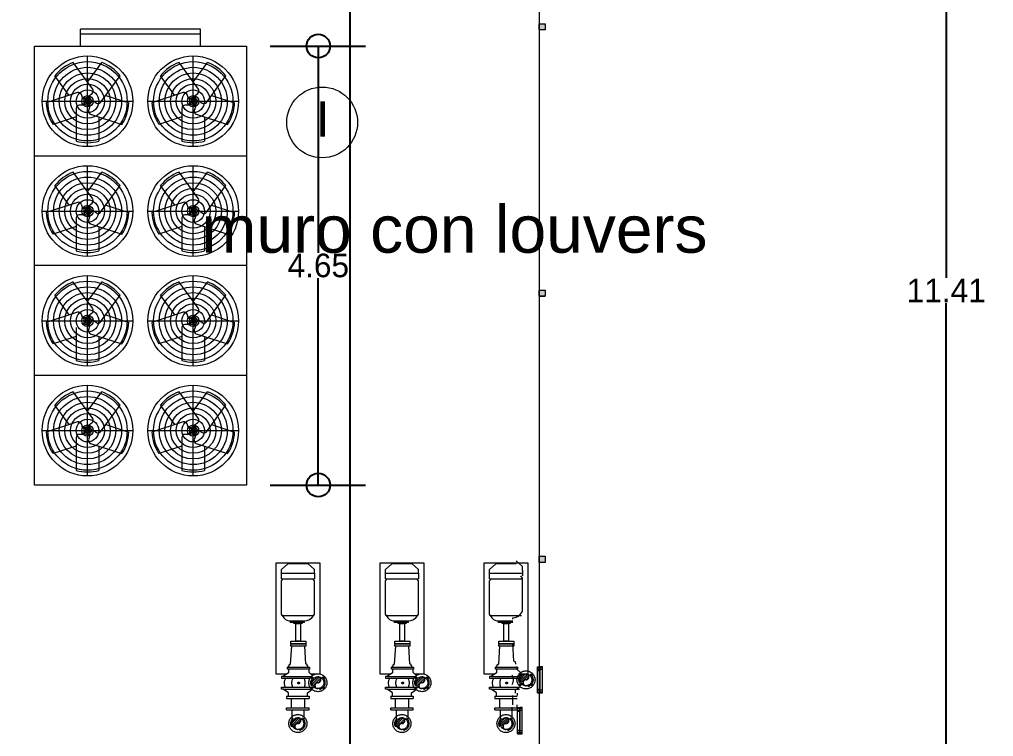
# Model space of a CAD drawing. Header units: millimetres. Extents: x 744843 to 745492, y 2520966 to 2521458.
# Drawn here: x 745469.05 to 745479.36, y 2521082.14 to 2521089.73 of the extents above; entities that cross this region are included whole.
import ezdxf
from ezdxf.enums import TextEntityAlignment as Align

# ---------------------------------------------------------------- set-up
doc = ezdxf.new("R2010")
doc.units = ezdxf.units.MM
doc.header["$PDMODE"] = 35
doc.header["$PDSIZE"] = 1
doc.linetypes.add('HIDDEN', pattern=[9.525, 6.35, -3.175])
for name, color, linetype, lineweight in [('A-Columnas_Secun', 74, 'Continuous', 20), ('A_Muebles', 8, 'Continuous', 20), ('A_Muros_Bajos', 31, 'Continuous', 20), ('A_Textos', 4, 'Continuous', 20)]:
    doc.layers.add(name, color=color, linetype=linetype, lineweight=lineweight)
for name, color, linetype in [('A_Cotas_Paños', 8, 'Continuous'), ('A_Ejes', 8, 'Continuous'), ('cotas auxiliares', 7, 'Continuous')]:
    doc.layers.add(name, color=color, linetype=linetype)
doc.styles.add('Arial', font='arial.ttf', dxfattribs={"height": 1})
doc.dimstyles.new('EJES', dxfattribs={"dimtxt": 0.25, "dimasz": 0.25, "dimexe": 0.5, "dimexo": 0.25, "dimgap": 0.01, "dimtad": 0, "dimtih": 1, "dimtoh": 1, "dimzin": 4, "dimdsep": 46, "dimtxsty": 'Standard', "dimblk": 'ORIGIN', "dimcen": 0.09, "dimclrd": 8, "dimclre": 8, "dimclrt": 4, "dimadec": 1, "dimazin": 0, "dimtfac": 1, "dimtofl": 0, "dimtmove": 2, "dimatfit": 3, "dimfxl": 0.15, "dimtolj": 1, "dimtzin": 0, "dimlwd": -1, "dimlwe": -1, "dimarcsym": 0})

# ---------------------------------------------------------------- blocks, each defined once
blk = doc.blocks.new('boya-eje-2')
at = {"layer": 'A_Textos', "color": 5}
blk.add_circle((0, -2), 2, dxfattribs=at)
at = {"layer": 'A_Textos', "ltscale": 0.1, "style": 'Arial'}
blk.add_attdef('A', text='', height=2, dxfattribs=at).set_placement((0.036, -1.804), align=Align.MIDDLE_CENTER)
blk = doc.blocks.new('_Origin')
at = {"color": 0, "linetype": 'ByBlock', "lineweight": -2}
blk.add_line((0, 0), (-1, 0), dxfattribs=at)
blk.add_circle((0, 0), 0.5, dxfattribs=at)
blk = doc.blocks.new('*D165')
at = {"layer": 'A_Cotas_Paños', "color": 8, "transparency": 16777216}
for p, q in [((745471.701, 2521089.445), (745472.712, 2521089.445)), ((745472.212, 2521089.195), (745472.212, 2521087.256)), ((745472.212, 2521085.047), (745472.212, 2521086.986)), ((745471.701, 2521084.797), (745472.712, 2521084.797))]:
    blk.add_line(p, q, dxfattribs=at)
at = {"layer": 'Defpoints', "color": 0, "transparency": 16777216}
for p in [(745471.451, 2521089.445, 0), (745472.212, 2521089.445), (745471.451, 2521084.797, 0)]:
    blk.add_point(p, dxfattribs=at)
at = {"layer": 'A_Cotas_Paños', "color": 8, "transparency": 16777216, "xscale": 0.25, "yscale": 0.25, "zscale": 0.25}
for p, rotation in [((745472.212, 2521089.445), 90), ((745472.212, 2521084.797), 270)]:
    blk.add_blockref('_Origin', p, dxfattribs=dict(at, rotation=rotation))
at = {"layer": 'A_Cotas_Paños', "color": 4, "transparency": 16777216, "insert": (745472.212, 2521087.121), "char_height": 0.25, "attachment_point": 5}
blk.add_mtext('\\A1;4.65', dxfattribs=at)
blk = doc.blocks.new('*D307')
at = {"layer": 'cotas auxiliares', "color": 8, "transparency": 16777216}
for p, q in [((745474.989, 2521092.565), (745479.36, 2521092.565)), ((745478.86, 2521092.315), (745478.86, 2521086.993)), ((745478.86, 2521081.401), (745478.86, 2521086.723)), ((745474.989, 2521081.151), (745479.36, 2521081.151))]:
    blk.add_line(p, q, dxfattribs=at)
at = {"layer": 'Defpoints', "color": 0, "transparency": 16777216}
for p in [(745474.739, 2521092.565), (745474.739, 2521081.151), (745478.86, 2521081.151)]:
    blk.add_point(p, dxfattribs=at)
at = {"layer": 'cotas auxiliares', "color": 8, "transparency": 16777216, "xscale": 0.25, "yscale": 0.25, "zscale": 0.25}
for p, rotation in [((745478.86, 2521092.565), 90), ((745478.86, 2521081.151), 270)]:
    blk.add_blockref('_Origin', p, dxfattribs=dict(at, rotation=rotation))
at = {"layer": 'cotas auxiliares', "color": 4, "transparency": 16777216, "insert": (745478.86, 2521086.858), "char_height": 0.25, "attachment_point": 5}
blk.add_mtext('\\A1;11.41', dxfattribs=at)

msp = doc.modelspace()

# ---------------------------------------------------------------- hatches: boundary and pattern name
at = {"layer": 'A-Columnas_Secun'}
h = msp.add_hatch(color=256, dxfattribs=at)
h.paths.add_polyline_path([(745474.615, 2521089.68), (745474.552, 2521089.68), (745474.552, 2521089.616), (745474.615, 2521089.616)])
h.paths.add_polyline_path([(745474.615, 2521084.043), (745474.552, 2521084.043), (745474.552, 2521083.979), (745474.615, 2521083.979)])
h.paths.add_polyline_path([(745474.615, 2521086.798), (745474.552, 2521086.798), (745474.552, 2521086.861), (745474.615, 2521086.861)])
at = {"layer": 'A_Muebles', "linetype": 'HIDDEN'}
h = msp.add_hatch(dxfattribs=at)
h.set_pattern_fill('ANSI31', color=8, scale=0.005033, style=0)
h.set_pattern_definition([(45, (743123.229238, 2521738.897523), (-0.01129900934, 0.01129900934), [])])
h.paths.add_polyline_path([(745474.411, 2521082.735, 1), (745474.411, 2521082.798, 0.414214), (745474.348, 2521082.735, 0.414214), (745474.411, 2521082.673, -1)])
h = msp.add_hatch(dxfattribs=at)
h.set_pattern_fill('ANSI31', color=8, scale=0.005033, style=0)
h.set_pattern_definition([(45, (743121.026474, 2521738.866803), (-0.01129900934, 0.01129900934), [])])
h.paths.add_polyline_path([(745472.208, 2521082.705, 1), (745472.208, 2521082.767, 0.414214), (745472.145, 2521082.705, 0.414214), (745472.208, 2521082.642, -1)])
h = msp.add_hatch(dxfattribs=at)
h.set_pattern_fill('ANSI31', color=8, scale=0.005033, style=0)
h.set_pattern_definition([(45, (743122.127856, 2521738.866803), (-0.01129900934, 0.01129900934), [])])
h.paths.add_polyline_path([(745473.309, 2521082.705, 1), (745473.309, 2521082.767, 0.414214), (745473.247, 2521082.705, 0.414214), (745473.309, 2521082.642, -1)])
h = msp.add_hatch(dxfattribs=at)
h.set_pattern_fill('ANSI31', color=8, scale=0.005033, style=0)
h.set_pattern_definition([(45, (743120.814473, 2521738.434396), (-0.01129900934, 0.01129900934), [])])
h.paths.add_polyline_path([(745471.996, 2521082.272, 1), (745471.996, 2521082.335, 0.414214), (745471.933, 2521082.272, 0.414214), (745471.996, 2521082.21, -1)])
h = msp.add_hatch(dxfattribs=at)
h.set_pattern_fill('ANSI31', color=8, scale=0.005033, style=0)
h.set_pattern_definition([(45, (743121.915855, 2521738.434396), (-0.01129900934, 0.01129900934), [])])
h.paths.add_polyline_path([(745473.097, 2521082.272, 1), (745473.097, 2521082.335, 0.414214), (745473.035, 2521082.272, 0.414214), (745473.097, 2521082.21, -1)])
h = msp.add_hatch(dxfattribs=at)
h.set_pattern_fill('ANSI31', color=8, scale=0.005033, style=0)
h.set_pattern_definition([(45, (743123.017237, 2521738.434396), (-0.01129900934, 0.01129900934), [])])
h.paths.add_polyline_path([(745474.199, 2521082.272, 1), (745474.199, 2521082.335, 0.414214), (745474.136, 2521082.272, 0.414214), (745474.199, 2521082.21, -1)])

# ---------------------------------------------------------------- linework, layer by layer
at = {"layer": 'A-Columnas_Secun'}
msp.add_line((745474.552, 2521086.798, 0.927), (745474.615, 2521086.798, 0.927), dxfattribs=at)
at = {"layer": 'A-Columnas_Secun', "elevation": 0.927}
for points in [[(745474.615, 2521089.616), (745474.552, 2521089.616), (745474.552, 2521089.68), (745474.615, 2521089.68)], [(745474.615, 2521086.798), (745474.552, 2521086.798), (745474.552, 2521086.861), (745474.615, 2521086.861)], [(745474.615, 2521083.979), (745474.552, 2521083.979), (745474.552, 2521084.043), (745474.615, 2521084.043)]]:
    msp.add_lwpolyline(points, close=True, dxfattribs=at)
at = {"layer": 'A_Ejes'}
msp.add_line((745472.552, 2521057.851), (745472.539, 2521173.138), dxfattribs=at)
at = {"layer": 'A_Muebles', "color": 6}
for p, q in [((745470.965, 2521089.623, 0), (745469.695, 2521089.623, 0)), ((745469.695, 2521089.445, 0), (745469.695, 2521089.623, 0)), ((745470.965, 2521089.445, 0), (745470.965, 2521089.623, 0))]:
    msp.add_line(p, q, dxfattribs=at)
at = {"layer": 'A_Muebles', "color": 8}
for p, q in [((745470.965, 2521089.57, 0), (745469.695, 2521089.57, 0)), ((745469.209, 2521088.283, 0), (745471.451, 2521088.283, 0)), ((745471.451, 2521087.121, 0), (745469.209, 2521087.121, 0)), ((745471.451, 2521087.121, 0), (745469.209, 2521087.121, 0)), ((745469.825, 2521086.545, 0), (745469.864, 2521086.517, 0)), ((745471.451, 2521085.959, 0), (745469.209, 2521085.959, 0))]:
    msp.add_line(p, q, dxfattribs=at)
at = {"layer": 'A_Muebles', "color": 8, "lineweight": 0}
for p, q in [((745469.769, 2521088.38, 0), (745469.769, 2521089.34, 0)), ((745470.888, 2521088.38, 0), (745470.888, 2521089.34, 0)), ((745469.824, 2521088.989, 0), (745469.618, 2521089.271, 0)), ((745469.769, 2521089.064, 0), (745469.919, 2521089.271, 0)), ((745470.943, 2521088.989, 0), (745470.738, 2521089.271, 0)), ((745470.888, 2521089.064, 0), (745471.039, 2521089.271, 0)), ((745469.575, 2521088.923, 0), (745469.424, 2521089.13, 0)), ((745469.908, 2521088.848, 0), (745470.114, 2521089.13, 0)), ((745470.694, 2521088.923, 0), (745470.543, 2521089.13, 0)), ((745471.027, 2521088.848, 0), (745471.233, 2521089.13, 0)), ((745469.289, 2521088.86, 0), (745470.249, 2521088.86, 0)), ((745469.663, 2521088.952, 0), (745469.331, 2521088.844, 0)), ((745469.718, 2521088.886, 0), (745469.704, 2521088.931, 0)), ((745469.778, 2521088.905, 0), (745469.718, 2521088.886, 0)), ((745469.729, 2521088.883, 0), (745469.729, 2521088.82, 0)), ((745469.785, 2521088.883, 0), (745469.729, 2521088.883, 0)), ((745469.752, 2521088.883, 0), (745469.735, 2521088.829, 0)), ((745469.769, 2521088.832, 0), (745469.815, 2521088.865, 0)), ((745469.778, 2521088.916, 0), (745469.817, 2521088.944, 0)), ((745469.815, 2521088.865, 0), (745469.778, 2521088.916, 0)), ((745469.796, 2521088.851, 0), (745469.778, 2521088.905, 0)), ((745469.788, 2521088.818, 0), (745469.825, 2521088.869, 0)), ((745469.825, 2521088.869, 0), (745469.864, 2521088.841, 0)), ((745469.963, 2521088.923, 0), (745470.207, 2521088.844, 0)), ((745470.408, 2521088.86, 0), (745471.368, 2521088.86, 0)), ((745470.783, 2521088.952, 0), (745470.45, 2521088.844, 0)), ((745470.838, 2521088.886, 0), (745470.823, 2521088.931, 0)), ((745470.897, 2521088.905, 0), (745470.838, 2521088.886, 0)), ((745470.848, 2521088.883, 0), (745470.848, 2521088.82, 0)), ((745470.905, 2521088.883, 0), (745470.848, 2521088.883, 0)), ((745470.872, 2521088.883, 0), (745470.854, 2521088.829, 0)), ((745470.888, 2521088.832, 0), (745470.934, 2521088.865, 0)), ((745470.897, 2521088.916, 0), (745470.936, 2521088.944, 0)), ((745470.934, 2521088.865, 0), (745470.897, 2521088.916, 0)), ((745470.915, 2521088.851, 0), (745470.897, 2521088.905, 0)), ((745470.907, 2521088.818, 0), (745470.944, 2521088.869, 0)), ((745470.944, 2521088.869, 0), (745470.983, 2521088.841, 0)), ((745471.082, 2521088.923, 0), (745471.326, 2521088.844, 0)), ((745469.649, 2521088.788, 0), (745469.649, 2521088.439, 0)), ((745469.729, 2521088.82, 0), (745469.681, 2521088.82, 0)), ((745469.735, 2521088.829, 0), (745469.795, 2521088.81, 0)), ((745469.742, 2521088.851, 0), (745469.788, 2521088.818, 0)), ((745469.795, 2521088.81, 0), (745469.78, 2521088.764, 0)), ((745470.768, 2521088.788, 0), (745470.768, 2521088.439, 0)), ((745470.848, 2521088.82, 0), (745470.8, 2521088.82, 0)), ((745470.854, 2521088.829, 0), (745470.914, 2521088.81, 0)), ((745470.861, 2521088.851, 0), (745470.907, 2521088.818, 0)), ((745470.914, 2521088.81, 0), (745470.899, 2521088.764, 0)), ((745469.649, 2521088.695, 0), (745469.405, 2521088.616, 0)), ((745469.8, 2521088.724, 0), (745470.132, 2521088.616, 0)), ((745469.889, 2521088.695, 0), (745469.889, 2521088.439, 0)), ((745470.768, 2521088.695, 0), (745470.524, 2521088.616, 0)), ((745470.919, 2521088.724, 0), (745471.252, 2521088.616, 0)), ((745471.008, 2521088.695, 0), (745471.008, 2521088.439, 0)), ((745469.769, 2521087.218, 0), (745469.769, 2521088.178, 0)), ((745470.888, 2521087.218, 0), (745470.888, 2521088.178, 0)), ((745469.824, 2521087.827, 0), (745469.618, 2521088.109, 0)), ((745469.769, 2521087.902, 0), (745469.919, 2521088.109, 0)), ((745470.943, 2521087.827, 0), (745470.738, 2521088.109, 0)), ((745470.888, 2521087.902, 0), (745471.039, 2521088.109, 0)), ((745469.575, 2521087.761, 0), (745469.424, 2521087.968, 0)), ((745469.908, 2521087.686, 0), (745470.114, 2521087.968, 0)), ((745470.694, 2521087.761, 0), (745470.543, 2521087.968, 0)), ((745471.027, 2521087.686, 0), (745471.233, 2521087.968, 0)), ((745469.663, 2521087.79, 0), (745469.331, 2521087.682, 0)), ((745469.718, 2521087.724, 0), (745469.704, 2521087.769, 0)), ((745469.778, 2521087.743, 0), (745469.718, 2521087.724, 0)), ((745469.778, 2521087.754, 0), (745469.817, 2521087.782, 0)), ((745469.815, 2521087.703, 0), (745469.778, 2521087.754, 0)), ((745469.796, 2521087.689, 0), (745469.778, 2521087.743, 0)), ((745469.963, 2521087.761, 0), (745470.207, 2521087.682, 0)), ((745470.783, 2521087.79, 0), (745470.45, 2521087.682, 0)), ((745470.838, 2521087.724, 0), (745470.823, 2521087.769, 0)), ((745470.897, 2521087.743, 0), (745470.838, 2521087.724, 0)), ((745470.897, 2521087.754, 0), (745470.936, 2521087.782, 0)), ((745470.934, 2521087.703, 0), (745470.897, 2521087.754, 0)), ((745470.915, 2521087.689, 0), (745470.897, 2521087.743, 0)), ((745471.082, 2521087.761, 0), (745471.326, 2521087.682, 0)), ((745469.289, 2521087.698, 0), (745470.249, 2521087.698, 0)), ((745469.649, 2521087.626, 0), (745469.649, 2521087.277, 0)), ((745469.729, 2521087.658, 0), (745469.681, 2521087.658, 0)), ((745469.729, 2521087.721, 0), (745469.729, 2521087.658, 0)), ((745469.785, 2521087.721, 0), (745469.729, 2521087.721, 0)), ((745469.752, 2521087.721, 0), (745469.735, 2521087.667, 0)), ((745469.735, 2521087.667, 0), (745469.795, 2521087.648, 0)), ((745469.742, 2521087.689, 0), (745469.788, 2521087.656, 0)), ((745469.769, 2521087.67, 0), (745469.815, 2521087.703, 0)), ((745469.795, 2521087.648, 0), (745469.78, 2521087.602, 0)), ((745469.788, 2521087.656, 0), (745469.825, 2521087.707, 0)), ((745469.825, 2521087.707, 0), (745469.864, 2521087.679, 0)), ((745470.408, 2521087.698, 0), (745471.368, 2521087.698, 0)), ((745470.768, 2521087.626, 0), (745470.768, 2521087.277, 0)), ((745470.848, 2521087.658, 0), (745470.8, 2521087.658, 0)), ((745470.848, 2521087.721, 0), (745470.848, 2521087.658, 0)), ((745470.905, 2521087.721, 0), (745470.848, 2521087.721, 0)), ((745470.872, 2521087.721, 0), (745470.854, 2521087.667, 0)), ((745470.854, 2521087.667, 0), (745470.914, 2521087.648, 0)), ((745470.861, 2521087.689, 0), (745470.907, 2521087.656, 0)), ((745470.888, 2521087.67, 0), (745470.934, 2521087.703, 0)), ((745470.914, 2521087.648, 0), (745470.899, 2521087.602, 0)), ((745470.907, 2521087.656, 0), (745470.944, 2521087.707, 0)), ((745470.944, 2521087.707, 0), (745470.983, 2521087.679, 0)), ((745469.649, 2521087.533, 0), (745469.405, 2521087.454, 0)), ((745469.8, 2521087.562, 0), (745470.132, 2521087.454, 0)), ((745469.889, 2521087.533, 0), (745469.889, 2521087.277, 0)), ((745470.768, 2521087.533, 0), (745470.524, 2521087.454, 0)), ((745470.919, 2521087.562, 0), (745471.252, 2521087.454, 0)), ((745471.008, 2521087.533, 0), (745471.008, 2521087.277, 0)), ((745469.769, 2521086.056, 0), (745469.769, 2521087.016, 0)), ((745470.888, 2521086.056, 0), (745470.888, 2521087.016, 0)), ((745469.824, 2521086.665, 0), (745469.618, 2521086.947, 0)), ((745469.769, 2521086.74, 0), (745469.919, 2521086.947, 0)), ((745470.943, 2521086.665, 0), (745470.738, 2521086.947, 0)), ((745470.888, 2521086.74, 0), (745471.039, 2521086.947, 0)), ((745469.575, 2521086.599, 0), (745469.424, 2521086.806, 0)), ((745469.908, 2521086.524, 0), (745470.114, 2521086.806, 0)), ((745470.694, 2521086.599, 0), (745470.543, 2521086.806, 0)), ((745471.027, 2521086.524, 0), (745471.233, 2521086.806, 0)), ((745469.663, 2521086.628, 0), (745469.331, 2521086.52, 0)), ((745469.718, 2521086.562, 0), (745469.704, 2521086.607, 0)), ((745469.778, 2521086.592, 0), (745469.817, 2521086.62, 0)), ((745469.815, 2521086.541, 0), (745469.778, 2521086.592, 0)), ((745469.963, 2521086.599, 0), (745470.207, 2521086.52, 0)), ((745470.783, 2521086.628, 0), (745470.45, 2521086.52, 0)), ((745470.838, 2521086.562, 0), (745470.823, 2521086.607, 0)), ((745470.897, 2521086.592, 0), (745470.936, 2521086.62, 0)), ((745470.934, 2521086.541, 0), (745470.897, 2521086.592, 0)), ((745471.082, 2521086.599, 0), (745471.326, 2521086.52, 0)), ((745469.289, 2521086.536, 0), (745470.249, 2521086.536, 0)), ((745469.778, 2521086.581, 0), (745469.718, 2521086.562, 0)), ((745469.729, 2521086.559, 0), (745469.729, 2521086.496, 0)), ((745469.785, 2521086.559, 0), (745469.729, 2521086.559, 0)), ((745469.752, 2521086.559, 0), (745469.735, 2521086.505, 0)), ((745469.735, 2521086.505, 0), (745469.795, 2521086.486, 0)), ((745469.742, 2521086.527, 0), (745469.788, 2521086.494, 0)), ((745469.769, 2521086.508, 0), (745469.815, 2521086.541, 0)), ((745469.796, 2521086.527, 0), (745469.778, 2521086.581, 0)), ((745469.788, 2521086.494, 0), (745469.825, 2521086.545, 0)), ((745470.408, 2521086.536, 0), (745471.368, 2521086.536, 0)), ((745470.848, 2521086.496, 0), (745470.8, 2521086.496, 0)), ((745470.897, 2521086.581, 0), (745470.838, 2521086.562, 0)), ((745470.848, 2521086.559, 0), (745470.848, 2521086.496, 0)), ((745470.905, 2521086.559, 0), (745470.848, 2521086.559, 0)), ((745470.872, 2521086.559, 0), (745470.854, 2521086.505, 0)), ((745470.854, 2521086.505, 0), (745470.914, 2521086.486, 0)), ((745470.861, 2521086.527, 0), (745470.907, 2521086.494, 0)), ((745470.888, 2521086.508, 0), (745470.934, 2521086.541, 0)), ((745470.915, 2521086.527, 0), (745470.897, 2521086.581, 0)), ((745470.907, 2521086.494, 0), (745470.944, 2521086.545, 0)), ((745470.944, 2521086.545, 0), (745470.983, 2521086.517, 0)), ((745469.649, 2521086.464, 0), (745469.649, 2521086.115, 0)), ((745469.795, 2521086.486, 0), (745469.78, 2521086.44, 0)), ((745469.8, 2521086.4, 0), (745470.132, 2521086.292, 0)), ((745470.768, 2521086.464, 0), (745470.768, 2521086.115, 0)), ((745470.914, 2521086.486, 0), (745470.899, 2521086.44, 0)), ((745470.919, 2521086.4, 0), (745471.252, 2521086.292, 0)), ((745469.649, 2521086.371, 0), (745469.405, 2521086.292, 0)), ((745469.889, 2521086.371, 0), (745469.889, 2521086.115, 0)), ((745470.768, 2521086.371, 0), (745470.524, 2521086.292, 0)), ((745471.008, 2521086.371, 0), (745471.008, 2521086.115, 0)), ((745469.824, 2521085.503, 0), (745469.618, 2521085.785, 0)), ((745469.769, 2521084.894, 0), (745469.769, 2521085.854, 0)), ((745469.769, 2521085.578, 0), (745469.919, 2521085.785, 0)), ((745470.943, 2521085.503, 0), (745470.738, 2521085.785, 0)), ((745470.888, 2521084.894, 0), (745470.888, 2521085.854, 0)), ((745470.888, 2521085.578, 0), (745471.039, 2521085.785, 0)), ((745469.575, 2521085.437, 0), (745469.424, 2521085.644, 0)), ((745469.908, 2521085.362, 0), (745470.114, 2521085.644, 0)), ((745470.694, 2521085.437, 0), (745470.543, 2521085.644, 0)), ((745471.027, 2521085.362, 0), (745471.233, 2521085.644, 0)), ((745469.663, 2521085.466, 0), (745469.331, 2521085.358, 0)), ((745469.778, 2521085.43, 0), (745469.817, 2521085.458, 0)), ((745470.783, 2521085.466, 0), (745470.45, 2521085.358, 0)), ((745470.897, 2521085.43, 0), (745470.936, 2521085.458, 0)), ((745469.289, 2521085.374, 0), (745470.249, 2521085.374, 0)), ((745469.718, 2521085.4, 0), (745469.704, 2521085.445, 0)), ((745469.778, 2521085.419, 0), (745469.718, 2521085.4, 0)), ((745469.729, 2521085.397, 0), (745469.729, 2521085.334, 0)), ((745469.785, 2521085.397, 0), (745469.729, 2521085.397, 0)), ((745469.752, 2521085.397, 0), (745469.735, 2521085.343, 0)), ((745469.742, 2521085.365, 0), (745469.788, 2521085.332, 0)), ((745469.769, 2521085.346, 0), (745469.815, 2521085.379, 0)), ((745469.815, 2521085.379, 0), (745469.778, 2521085.43, 0)), ((745469.796, 2521085.365, 0), (745469.778, 2521085.419, 0)), ((745469.788, 2521085.332, 0), (745469.825, 2521085.383, 0)), ((745469.825, 2521085.383, 0), (745469.864, 2521085.355, 0)), ((745469.963, 2521085.437, 0), (745470.207, 2521085.358, 0)), ((745470.408, 2521085.374, 0), (745471.368, 2521085.374, 0)), ((745470.838, 2521085.4, 0), (745470.823, 2521085.445, 0)), ((745470.897, 2521085.419, 0), (745470.838, 2521085.4, 0)), ((745470.848, 2521085.397, 0), (745470.848, 2521085.334, 0)), ((745470.905, 2521085.397, 0), (745470.848, 2521085.397, 0)), ((745470.872, 2521085.397, 0), (745470.854, 2521085.343, 0)), ((745470.861, 2521085.365, 0), (745470.907, 2521085.332, 0)), ((745470.888, 2521085.346, 0), (745470.934, 2521085.379, 0)), ((745470.934, 2521085.379, 0), (745470.897, 2521085.43, 0)), ((745470.915, 2521085.365, 0), (745470.897, 2521085.419, 0)), ((745470.907, 2521085.332, 0), (745470.944, 2521085.383, 0)), ((745470.944, 2521085.383, 0), (745470.983, 2521085.355, 0)), ((745471.082, 2521085.437, 0), (745471.326, 2521085.358, 0)), ((745469.649, 2521085.302, 0), (745469.649, 2521084.953, 0)), ((745469.729, 2521085.334, 0), (745469.681, 2521085.334, 0)), ((745469.735, 2521085.343, 0), (745469.795, 2521085.324, 0)), ((745469.795, 2521085.324, 0), (745469.78, 2521085.278, 0)), ((745470.768, 2521085.302, 0), (745470.768, 2521084.953, 0)), ((745470.848, 2521085.334, 0), (745470.8, 2521085.334, 0)), ((745470.854, 2521085.343, 0), (745470.914, 2521085.324, 0)), ((745470.914, 2521085.324, 0), (745470.899, 2521085.278, 0)), ((745469.649, 2521085.209, 0), (745469.405, 2521085.13, 0)), ((745469.8, 2521085.238, 0), (745470.132, 2521085.13, 0)), ((745469.889, 2521085.209, 0), (745469.889, 2521084.953, 0)), ((745470.768, 2521085.209, 0), (745470.524, 2521085.13, 0)), ((745470.919, 2521085.238, 0), (745471.252, 2521085.13, 0)), ((745471.008, 2521085.209, 0), (745471.008, 2521084.953, 0))]:
    msp.add_line(p, q, dxfattribs=at)
at = {"layer": 'A_Muebles', "color": 5}
for p, q in [((745471.823, 2521083.905, 0), (745471.889, 2521083.965, 0)), ((745472.105, 2521083.965, 0), (745471.886, 2521083.965, 0)), ((745472.171, 2521083.905, 0), (745472.105, 2521083.965, 0)), ((745472.924, 2521083.905, 0), (745472.99, 2521083.965, 0)), ((745473.206, 2521083.965, 0), (745472.987, 2521083.965, 0)), ((745473.272, 2521083.905, 0), (745473.206, 2521083.965, 0)), ((745474.025, 2521083.905, 0), (745474.092, 2521083.965, 0)), ((745474.308, 2521083.965, 0), (745474.089, 2521083.965, 0)), ((745474.374, 2521083.935, 0), (745474.308, 2521083.996, 0)), ((745474.374, 2521083.894, 0), (745474.374, 2521083.935, 0)), ((745471.823, 2521083.863, 0), (745471.823, 2521083.905, 0)), ((745471.823, 2521083.804, 0), (745471.823, 2521083.863, 0)), ((745471.823, 2521083.863, 0), (745472.171, 2521083.863, 0)), ((745472.171, 2521083.863, 0), (745472.171, 2521083.905, 0)), ((745472.171, 2521083.863, 0), (745472.171, 2521083.804, 0)), ((745472.924, 2521083.863, 0), (745472.924, 2521083.905, 0)), ((745472.924, 2521083.804, 0), (745472.924, 2521083.863, 0)), ((745472.924, 2521083.863, 0), (745473.272, 2521083.863, 0)), ((745473.272, 2521083.863, 0), (745473.272, 2521083.905, 0)), ((745473.272, 2521083.863, 0), (745473.272, 2521083.804, 0)), ((745474.025, 2521083.863, 0), (745474.025, 2521083.905, 0)), ((745474.025, 2521083.804, 0), (745474.025, 2521083.863, 0)), ((745474.025, 2521083.863, 0), (745474.374, 2521083.863, 0)), ((745474.374, 2521083.813, 0), (745474.355, 2521083.835, 0)), ((745474.374, 2521083.894, 0), (745474.374, 2521083.835, 0)), ((745474.374, 2521083.461, 0), (745474.374, 2521083.813, 0)), ((745471.823, 2521083.804, 0), (745472.171, 2521083.804, 0)), ((745471.823, 2521083.782, 0), (745471.841, 2521083.804, 0)), ((745471.823, 2521083.43, 0), (745471.823, 2521083.782, 0)), ((745472.171, 2521083.782, 0), (745472.153, 2521083.804, 0)), ((745472.171, 2521083.43, 0), (745472.171, 2521083.782, 0)), ((745472.924, 2521083.804, 0), (745473.272, 2521083.804, 0)), ((745472.924, 2521083.782, 0), (745472.942, 2521083.804, 0)), ((745472.924, 2521083.43, 0), (745472.924, 2521083.782, 0)), ((745473.272, 2521083.782, 0), (745473.254, 2521083.804, 0)), ((745473.272, 2521083.43, 0), (745473.272, 2521083.782, 0)), ((745474.025, 2521083.804, 0), (745474.374, 2521083.804, 0)), ((745474.025, 2521083.782, 0), (745474.044, 2521083.804, 0)), ((745474.025, 2521083.43, 0), (745474.025, 2521083.782, 0)), ((745471.834, 2521083.413, 0), (745471.823, 2521083.43, 0)), ((745472.16, 2521083.413, 0), (745471.834, 2521083.413, 0)), ((745472.16, 2521083.413, 0), (745472.171, 2521083.43, 0)), ((745472.935, 2521083.413, 0), (745472.924, 2521083.43, 0)), ((745473.261, 2521083.413, 0), (745472.935, 2521083.413, 0)), ((745473.261, 2521083.413, 0), (745473.272, 2521083.43, 0)), ((745474.036, 2521083.413, 0), (745474.025, 2521083.43, 0)), ((745474.363, 2521083.413, 0), (745474.036, 2521083.413, 0)), ((745474.363, 2521083.444, 0), (745474.374, 2521083.461, 0)), ((745471.916, 2521083.36, 0), (745472.067, 2521083.36, 0)), ((745471.916, 2521083.345, 0), (745471.916, 2521083.36, 0)), ((745471.916, 2521083.345, 0), (745472.067, 2521083.345, 0)), ((745472.067, 2521083.345, 0), (745472.067, 2521083.36, 0)), ((745473.017, 2521083.36, 0), (745473.168, 2521083.36, 0)), ((745473.017, 2521083.345, 0), (745473.017, 2521083.36, 0)), ((745473.017, 2521083.345, 0), (745473.168, 2521083.345, 0)), ((745473.168, 2521083.345, 0), (745473.168, 2521083.36, 0)), ((745474.118, 2521083.36, 0), (745474.27, 2521083.36, 0)), ((745474.118, 2521083.345, 0), (745474.118, 2521083.36, 0)), ((745474.118, 2521083.345, 0), (745474.27, 2521083.345, 0)), ((745474.27, 2521083.376, 0), (745474.27, 2521083.391, 0)), ((745471.839, 2521082.772, 0), (745472.14, 2521082.772, 0)), ((745472.941, 2521082.772, 0), (745473.242, 2521082.772, 0)), ((745474.042, 2521082.772, 0), (745474.343, 2521082.772, 0)), ((745471.895, 2521082.598, 0), (745471.839, 2521082.637, 0)), ((745471.895, 2521082.562, 0), (745471.895, 2521082.598, 0)), ((745472.097, 2521082.598, 0), (745472.145, 2521082.632, 0)), ((745472.097, 2521082.562, 0), (745472.097, 2521082.598, 0)), ((745472.996, 2521082.598, 0), (745472.941, 2521082.637, 0)), ((745472.996, 2521082.562, 0), (745472.996, 2521082.598, 0)), ((745473.198, 2521082.598, 0), (745473.247, 2521082.632, 0)), ((745473.198, 2521082.562, 0), (745473.198, 2521082.598, 0)), ((745474.097, 2521082.598, 0), (745474.042, 2521082.637, 0)), ((745474.097, 2521082.562, 0), (745474.097, 2521082.598, 0)), ((745474.269, 2521082.57, 0), (745474.269, 2521082.47, 0)), ((745474.3, 2521082.629, 0), (745474.348, 2521082.663, 0)), ((745474.3, 2521082.593, 0), (745474.3, 2521082.629, 0)), ((745474.317, 2521082.593, 0), (745474.317, 2521082.57, 0)), ((745471.877, 2521082.562, 0), (745472.114, 2521082.562, 0)), ((745471.877, 2521082.562, 0), (745471.877, 2521082.539, 0)), ((745471.877, 2521082.539, 0), (745472.114, 2521082.539, 0)), ((745471.926, 2521082.539, 0), (745471.926, 2521082.439, 0)), ((745472.066, 2521082.539, 0), (745472.066, 2521082.439, 0)), ((745472.114, 2521082.562, 0), (745472.114, 2521082.539, 0)), ((745472.979, 2521082.562, 0), (745473.216, 2521082.562, 0)), ((745472.979, 2521082.562, 0), (745472.979, 2521082.539, 0)), ((745472.979, 2521082.539, 0), (745473.216, 2521082.539, 0)), ((745473.027, 2521082.539, 0), (745473.027, 2521082.439, 0)), ((745473.167, 2521082.539, 0), (745473.167, 2521082.439, 0)), ((745473.216, 2521082.562, 0), (745473.216, 2521082.539, 0)), ((745474.08, 2521082.562, 0), (745474.317, 2521082.562, 0)), ((745474.08, 2521082.562, 0), (745474.08, 2521082.539, 0)), ((745474.08, 2521082.539, 0), (745474.317, 2521082.539, 0)), ((745474.129, 2521082.539, 0), (745474.129, 2521082.439, 0)), ((745474.317, 2521082.447, 0), (745474.317, 2521082.47, 0)), ((745471.877, 2521082.439, 0), (745472.114, 2521082.439, 0)), ((745471.877, 2521082.416, 0), (745471.877, 2521082.439, 0)), ((745471.877, 2521082.416, 0), (745472.114, 2521082.416, 0)), ((745471.933, 2521082.416, 0), (745471.933, 2521082.372, 0)), ((745472.058, 2521082.416, 0), (745472.058, 2521082.372, 0)), ((745472.114, 2521082.416, 0), (745472.114, 2521082.439, 0)), ((745472.979, 2521082.439, 0), (745473.216, 2521082.439, 0)), ((745472.979, 2521082.416, 0), (745472.979, 2521082.439, 0)), ((745472.979, 2521082.416, 0), (745473.216, 2521082.416, 0)), ((745473.035, 2521082.416, 0), (745473.035, 2521082.372, 0)), ((745473.16, 2521082.416, 0), (745473.16, 2521082.372, 0)), ((745473.216, 2521082.416, 0), (745473.216, 2521082.439, 0)), ((745474.08, 2521082.439, 0), (745474.317, 2521082.439, 0)), ((745474.08, 2521082.416, 0), (745474.08, 2521082.439, 0)), ((745474.08, 2521082.416, 0), (745474.317, 2521082.416, 0)), ((745474.136, 2521082.416, 0), (745474.136, 2521082.372, 0)), ((745474.261, 2521082.447, 0), (745474.261, 2521082.403, 0))]:
    msp.add_line(p, q, dxfattribs=at)
at = {"layer": 'A_Muebles', "color": 3}
for p, q in [((745474.534, 2521082.597, 0), (745474.534, 2521082.873, 0)), ((745474.534, 2521082.873, 0), (745474.557, 2521082.873, 0)), ((745474.557, 2521082.597, 0), (745474.557, 2521082.873, 0)), ((745474.561, 2521082.597, 0), (745474.561, 2521082.873, 0)), ((745474.584, 2521082.873, 0), (745474.561, 2521082.873, 0)), ((745474.584, 2521082.597, 0), (745474.584, 2521082.873, 0)), ((745474.534, 2521082.597, 0), (745474.557, 2521082.597, 0)), ((745474.561, 2521082.597, 0), (745474.584, 2521082.597, 0)), ((745474.322, 2521082.165, 0), (745474.322, 2521082.441, 0)), ((745474.322, 2521082.441, 0), (745474.345, 2521082.441, 0)), ((745474.345, 2521082.165, 0), (745474.345, 2521082.441, 0)), ((745474.349, 2521082.165, 0), (745474.349, 2521082.441, 0)), ((745474.372, 2521082.441, 0), (745474.349, 2521082.441, 0)), ((745474.372, 2521082.165, 0), (745474.372, 2521082.441, 0)), ((745474.322, 2521082.165, 0), (745474.345, 2521082.165, 0)), ((745474.349, 2521082.165, 0), (745474.372, 2521082.165, 0))]:
    msp.add_line(p, q, dxfattribs=at)
at = {"layer": 'A_Muebles', "color": 1, "linetype": 'HIDDEN', "ltscale": 0.01}
for p, q in [((745474.584, 2521082.864, 0), (745474.534, 2521082.864, 0)), ((745474.584, 2521082.844, 0), (745474.534, 2521082.844, 0)), ((745474.534, 2521082.835, 0), (745474.559, 2521082.835, 0)), ((745474.559, 2521082.635, 0), (745474.559, 2521082.835, 0)), ((745474.534, 2521082.635, 0), (745474.559, 2521082.635, 0)), ((745474.584, 2521082.626, 0), (745474.534, 2521082.626, 0)), ((745474.584, 2521082.606, 0), (745474.534, 2521082.606, 0)), ((745474.559, 2521082.635, 0), (745474.559, 2521082.635, 0)), ((745474.372, 2521082.432, 0), (745474.322, 2521082.432, 0)), ((745474.372, 2521082.412, 0), (745474.322, 2521082.412, 0)), ((745474.322, 2521082.403, 0), (745474.347, 2521082.403, 0)), ((745474.347, 2521082.203, 0), (745474.347, 2521082.403, 0)), ((745474.322, 2521082.203, 0), (745474.347, 2521082.203, 0)), ((745474.372, 2521082.194, 0), (745474.322, 2521082.194, 0)), ((745474.372, 2521082.174, 0), (745474.322, 2521082.174, 0)), ((745474.347, 2521082.203, 0), (745474.347, 2521082.203, 0))]:
    msp.add_line(p, q, dxfattribs=at)
at = {"layer": 'A_Muebles', "color": 8, "linetype": 'HIDDEN'}
for p, q in [((745471.822, 2521082.637, 0), (745471.822, 2521082.656, 0)), ((745471.822, 2521082.656, 0), (745472.125, 2521082.656, 0)), ((745471.839, 2521082.637, 0), (745471.822, 2521082.637, 0)), ((745471.839, 2521082.637, 0), (745472.14, 2521082.637, 0)), ((745472.923, 2521082.637, 0), (745472.923, 2521082.656, 0)), ((745472.923, 2521082.656, 0), (745473.227, 2521082.656, 0)), ((745472.941, 2521082.637, 0), (745472.923, 2521082.637, 0)), ((745472.941, 2521082.637, 0), (745473.242, 2521082.637, 0)), ((745474.024, 2521082.637, 0), (745474.024, 2521082.656, 0)), ((745474.024, 2521082.656, 0), (745474.328, 2521082.656, 0)), ((745474.042, 2521082.637, 0), (745474.024, 2521082.637, 0)), ((745474.042, 2521082.637, 0), (745474.343, 2521082.637, 0)), ((745471.933, 2521082.372, 0), (745471.933, 2521082.272, 0)), ((745472.058, 2521082.372, 0), (745472.058, 2521082.272, 0)), ((745473.035, 2521082.372, 0), (745473.035, 2521082.272, 0)), ((745473.16, 2521082.372, 0), (745473.16, 2521082.272, 0)), ((745474.136, 2521082.372, 0), (745474.136, 2521082.272, 0)), ((745474.261, 2521082.403, 0), (745474.261, 2521082.303, 0))]:
    msp.add_line(p, q, dxfattribs=at)
at = {"layer": 'A_Muebles', "color": 6, "elevation": 0}
msp.add_lwpolyline([(745471.451, 2521089.445), (745471.451, 2521084.797), (745469.209, 2521084.797), (745469.209, 2521089.445)], close=True, dxfattribs=at)
at = {"layer": 'A_Muebles', "color": 5, "elevation": 0}
for points in [[(745472.129, 2521082.8), (745472.231, 2521082.8), (745472.231, 2521083.97), (745471.761, 2521083.97), (745471.761, 2521082.8), (745471.879, 2521082.8)], [(745473.23, 2521082.8), (745473.332, 2521082.8), (745473.332, 2521083.97), (745472.862, 2521083.97), (745472.862, 2521082.8), (745472.981, 2521082.8)], [(745474.331, 2521082.8), (745474.434, 2521082.8), (745474.434, 2521083.97), (745473.964, 2521083.97), (745473.964, 2521082.8), (745474.082, 2521082.8)], [(745471.898, 2521082.869), (745471.898, 2521082.885), (745471.903, 2521082.885), (745471.903, 2521082.895), (745471.919, 2521082.903), (745471.932, 2521083.093)], [(745472.102, 2521082.869), (745472.102, 2521082.885), (745472.096, 2521082.885), (745472.096, 2521082.895), (745472.08, 2521082.903), (745472.068, 2521083.093)], [(745472.999, 2521082.869), (745472.999, 2521082.885), (745473.005, 2521082.885), (745473.005, 2521082.895), (745473.02, 2521082.903), (745473.033, 2521083.093)], [(745473.203, 2521082.869), (745473.203, 2521082.885), (745473.197, 2521082.885), (745473.197, 2521082.895), (745473.182, 2521082.903), (745473.169, 2521083.093)], [(745474.1, 2521082.869), (745474.1, 2521082.885), (745474.106, 2521082.885), (745474.106, 2521082.895), (745474.122, 2521082.903), (745474.134, 2521083.093)], [(745474.304, 2521082.9), (745474.304, 2521082.915), (745474.299, 2521082.915), (745474.299, 2521082.926), (745474.283, 2521082.933), (745474.27, 2521083.123)], [(745471.895, 2521082.847), (745471.895, 2521082.811), (745471.839, 2521082.772)], [(745472.15, 2521082.781), (745472.115, 2521082.813), (745472.115, 2521082.847)], [(745472.996, 2521082.847), (745472.996, 2521082.811), (745472.941, 2521082.772)], [(745473.252, 2521082.781), (745473.216, 2521082.813), (745473.216, 2521082.847)], [(745474.097, 2521082.847), (745474.097, 2521082.811), (745474.042, 2521082.772)], [(745474.353, 2521082.812), (745474.317, 2521082.844), (745474.317, 2521082.878)]]:
    msp.add_lwpolyline(points, dxfattribs=at)
for points in [[(745472.042, 2521083.345), (745472.042, 2521083.33), (745471.954, 2521083.33), (745471.954, 2521083.345)], [(745472.023, 2521083.33), (745472.023, 2521083.144), (745471.975, 2521083.144), (745471.975, 2521083.33)], [(745473.143, 2521083.345), (745473.143, 2521083.33), (745473.056, 2521083.33), (745473.056, 2521083.345)], [(745473.125, 2521083.33), (745473.125, 2521083.144), (745473.076, 2521083.144), (745473.076, 2521083.33)], [(745474.245, 2521083.345), (745474.245, 2521083.33), (745474.157, 2521083.33), (745474.157, 2521083.345)], [(745474.226, 2521083.33), (745474.226, 2521083.144), (745474.177, 2521083.144), (745474.177, 2521083.33)], [(745472.079, 2521083.144), (745472.079, 2521083.115), (745471.92, 2521083.115), (745471.92, 2521083.144)], [(745472.079, 2521083.115), (745472.079, 2521083.093), (745471.92, 2521083.093), (745471.92, 2521083.115)], [(745472.023, 2521083.144), (745472.023, 2521083.144), (745471.975, 2521083.144), (745471.975, 2521083.144)], [(745473.181, 2521083.144), (745473.181, 2521083.115), (745473.021, 2521083.115), (745473.021, 2521083.144)], [(745473.181, 2521083.115), (745473.181, 2521083.093), (745473.021, 2521083.093), (745473.021, 2521083.115)], [(745473.125, 2521083.144), (745473.125, 2521083.144), (745473.076, 2521083.144), (745473.076, 2521083.144)], [(745474.282, 2521083.144), (745474.282, 2521083.115), (745474.123, 2521083.115), (745474.123, 2521083.144)], [(745474.282, 2521083.115), (745474.282, 2521083.093), (745474.123, 2521083.093), (745474.123, 2521083.115)], [(745474.226, 2521083.144), (745474.226, 2521083.144), (745474.177, 2521083.144), (745474.177, 2521083.144)], [(745472.119, 2521082.869), (745472.119, 2521082.847), (745471.886, 2521082.847), (745471.886, 2521082.869)], [(745473.22, 2521082.869), (745473.22, 2521082.847), (745472.987, 2521082.847), (745472.987, 2521082.869)], [(745474.322, 2521082.869), (745474.322, 2521082.847), (745474.088, 2521082.847), (745474.088, 2521082.869)]]:
    msp.add_lwpolyline(points, close=True, dxfattribs=at)
at = {"layer": 'A_Muebles', "color": 8, "linetype": 'HIDDEN', "elevation": 0}
for points in [[(745471.839, 2521082.772), (745471.839, 2521082.772), (745471.822, 2521082.772), (745471.822, 2521082.753), (745472.125, 2521082.753)], [(745472.941, 2521082.772), (745472.941, 2521082.772), (745472.923, 2521082.772), (745472.923, 2521082.753), (745473.227, 2521082.753)], [(745474.042, 2521082.772), (745474.042, 2521082.772), (745474.024, 2521082.772), (745474.024, 2521082.753), (745474.328, 2521082.753)]]:
    msp.add_lwpolyline(points, dxfattribs=at)
at = {"layer": 'A_Muebles', "color": 8, "lineweight": 0}
for centre, radius in [((745469.769, 2521088.86, 0), 0.48), ((745469.769, 2521088.86, 0), 0.42), ((745470.888, 2521088.86, 0), 0.48), ((745470.888, 2521088.86, 0), 0.42), ((745469.769, 2521088.86, 0), 0.36), ((745470.888, 2521088.86, 0), 0.36), ((745469.769, 2521088.86, 0), 0.3), ((745469.769, 2521088.86, 0), 0.24), ((745470.888, 2521088.86, 0), 0.3), ((745470.888, 2521088.86, 0), 0.24), ((745469.769, 2521088.86, 0), 0.18), ((745469.769, 2521088.86, 0), 0.12), ((745470.888, 2521088.86, 0), 0.18), ((745470.888, 2521088.86, 0), 0.12), ((745469.769, 2521088.86, 0), 0.06), ((745469.769, 2521088.86, 0), 0.016), ((745469.769, 2521088.86, 0), 0.016), ((745469.769, 2521088.86, 0), 0.016), ((745469.769, 2521088.86, 0), 0.016), ((745469.769, 2521088.86, 0), 0.016), ((745470.888, 2521088.86, 0), 0.06), ((745470.888, 2521088.86, 0), 0.016), ((745470.888, 2521088.86, 0), 0.016), ((745470.888, 2521088.86, 0), 0.016), ((745470.888, 2521088.86, 0), 0.016), ((745470.888, 2521088.86, 0), 0.016), ((745469.769, 2521087.698, 0), 0.48), ((745470.888, 2521087.698, 0), 0.48), ((745469.769, 2521087.698, 0), 0.42), ((745469.769, 2521087.698, 0), 0.36), ((745470.888, 2521087.698, 0), 0.42), ((745470.888, 2521087.698, 0), 0.36), ((745469.769, 2521087.698, 0), 0.3), ((745469.769, 2521087.698, 0), 0.24), ((745470.888, 2521087.698, 0), 0.3), ((745470.888, 2521087.698, 0), 0.24), ((745469.769, 2521087.698, 0), 0.18), ((745470.888, 2521087.698, 0), 0.18), ((745469.769, 2521087.698, 0), 0.12), ((745469.769, 2521087.698, 0), 0.06), ((745470.888, 2521087.698, 0), 0.12), ((745470.888, 2521087.698, 0), 0.06), ((745469.769, 2521087.698, 0), 0.016), ((745469.769, 2521087.698, 0), 0.016), ((745469.769, 2521087.698, 0), 0.016), ((745469.769, 2521087.698, 0), 0.016), ((745469.769, 2521087.698, 0), 0.016), ((745470.888, 2521087.698, 0), 0.016), ((745470.888, 2521087.698, 0), 0.016), ((745470.888, 2521087.698, 0), 0.016), ((745470.888, 2521087.698, 0), 0.016), ((745470.888, 2521087.698, 0), 0.016), ((745469.769, 2521086.536, 0), 0.48), ((745470.888, 2521086.536, 0), 0.48), ((745469.769, 2521086.536, 0), 0.42), ((745470.888, 2521086.536, 0), 0.42), ((745469.769, 2521086.536, 0), 0.36), ((745469.769, 2521086.536, 0), 0.3), ((745470.888, 2521086.536, 0), 0.36), ((745470.888, 2521086.536, 0), 0.3), ((745469.769, 2521086.536, 0), 0.24), ((745469.769, 2521086.536, 0), 0.18), ((745470.888, 2521086.536, 0), 0.24), ((745470.888, 2521086.536, 0), 0.18), ((745469.769, 2521086.536, 0), 0.12), ((745469.769, 2521086.536, 0), 0.06), ((745470.888, 2521086.536, 0), 0.12), ((745470.888, 2521086.536, 0), 0.06), ((745469.769, 2521086.536, 0), 0.016), ((745469.769, 2521086.536, 0), 0.016), ((745469.769, 2521086.536, 0), 0.016), ((745469.769, 2521086.536, 0), 0.016), ((745469.769, 2521086.536, 0), 0.016), ((745470.888, 2521086.536, 0), 0.016), ((745470.888, 2521086.536, 0), 0.016), ((745470.888, 2521086.536, 0), 0.016), ((745470.888, 2521086.536, 0), 0.016), ((745470.888, 2521086.536, 0), 0.016), ((745469.769, 2521085.374, 0), 0.48), ((745469.769, 2521085.374, 0), 0.42), ((745470.888, 2521085.374, 0), 0.48), ((745470.888, 2521085.374, 0), 0.42), ((745469.769, 2521085.374, 0), 0.36), ((745469.769, 2521085.374, 0), 0.3), ((745470.888, 2521085.374, 0), 0.36), ((745470.888, 2521085.374, 0), 0.3), ((745469.769, 2521085.374, 0), 0.24), ((745470.888, 2521085.374, 0), 0.24), ((745469.769, 2521085.374, 0), 0.18), ((745469.769, 2521085.374, 0), 0.12), ((745470.888, 2521085.374, 0), 0.18), ((745470.888, 2521085.374, 0), 0.12), ((745469.769, 2521085.374, 0), 0.06), ((745469.769, 2521085.374, 0), 0.016), ((745469.769, 2521085.374, 0), 0.016), ((745469.769, 2521085.374, 0), 0.016), ((745469.769, 2521085.374, 0), 0.016), ((745469.769, 2521085.374, 0), 0.016), ((745470.888, 2521085.374, 0), 0.06), ((745470.888, 2521085.374, 0), 0.016), ((745470.888, 2521085.374, 0), 0.016), ((745470.888, 2521085.374, 0), 0.016), ((745470.888, 2521085.374, 0), 0.016), ((745470.888, 2521085.374, 0), 0.016)]:
    msp.add_circle(centre, radius, dxfattribs=at)
at = {"layer": 'A_Muebles', "color": 8, "linetype": 'HIDDEN'}
for centre, radius in [((745472.208, 2521082.705, 0), 0.0955), ((745473.309, 2521082.705, 0), 0.0955), ((745474.411, 2521082.735, 0), 0.0955), ((745474.349, 2521082.788, 0), 0.00855), ((745474.411, 2521082.735, 0), 0.0624), ((745474.472, 2521082.788, 0), 0.00855), ((745472.004, 2521082.702, 0), 0.00935), ((745472.146, 2521082.757, 0), 0.00855), ((745472.208, 2521082.705, 0), 0.0624), ((745472.269, 2521082.757, 0), 0.00855), ((745473.106, 2521082.702, 0), 0.00935), ((745473.248, 2521082.757, 0), 0.00855), ((745473.309, 2521082.705, 0), 0.0624), ((745473.37, 2521082.757, 0), 0.00855), ((745474.207, 2521082.702, 0), 0.00935), ((745474.349, 2521082.683, 0), 0.00855), ((745474.472, 2521082.683, 0), 0.00855), ((745472.146, 2521082.652, 0), 0.00855), ((745472.269, 2521082.652, 0), 0.00855), ((745473.248, 2521082.652, 0), 0.00855), ((745473.37, 2521082.652, 0), 0.00855), ((745471.996, 2521082.272, 0), 0.0955), ((745473.097, 2521082.272, 0), 0.0955), ((745474.199, 2521082.272, 0), 0.0955), ((745471.996, 2521082.272, 0), 0.0624), ((745473.097, 2521082.272, 0), 0.0624), ((745474.199, 2521082.272, 0), 0.0624)]:
    msp.add_circle(centre, radius, dxfattribs=at)
at = {"layer": 'A_Muebles', "color": 1, "linetype": 'HIDDEN', "ltscale": 0.01}
for centre in [(745472.208, 2521082.705, 0), (745473.309, 2521082.705, 0), (745474.411, 2521082.735, 0), (745471.996, 2521082.272, 0), (745473.097, 2521082.272, 0), (745474.199, 2521082.272, 0)]:
    msp.add_circle(centre, 0.075, dxfattribs=at)
at = {"layer": 'A_Muebles', "color": 8, "lineweight": 0}
for centre, radius, start, end in [((745469.769, 2521088.86, 0), 0.438, 110.1007, 141.8993), ((745469.769, 2521088.86, 0), 0.438, 38.1007, 69.8993), ((745470.888, 2521088.86, 0), 0.438, 110.1007, 141.8993), ((745470.888, 2521088.86, 0), 0.438, 38.1007, 69.8993), ((745469.798, 2521088.97, 0), 0.032, 306, 36), ((745470.917, 2521088.97, 0), 0.032, 306, 36), ((745469.673, 2521088.922, 0), 0.032, 18, 108), ((745470.792, 2521088.922, 0), 0.032, 18, 108), ((745469.769, 2521088.86, 0), 0.438, 182.1007, 213.8993), ((745469.681, 2521088.788, 0), 0.032, 90, 180), ((745469.81, 2521088.754, 0), 0.032, 162, 252), ((745469.882, 2521088.867, 0), 0.032, 234, 324), ((745469.769, 2521088.86, 0), 0.438, 326.1007, 357.8993), ((745470.888, 2521088.86, 0), 0.438, 182.1007, 213.8993), ((745470.8, 2521088.788, 0), 0.032, 90, 180), ((745470.929, 2521088.754, 0), 0.032, 162, 252), ((745471.002, 2521088.867, 0), 0.032, 234, 324), ((745470.888, 2521088.86, 0), 0.438, 326.1007, 357.8993), ((745469.769, 2521088.86, 0), 0.438, 254.1007, 285.8993), ((745470.888, 2521088.86, 0), 0.438, 254.1007, 285.8993), ((745469.769, 2521087.698, 0), 0.438, 110.1007, 141.8993), ((745469.769, 2521087.698, 0), 0.438, 38.1007, 69.8993), ((745470.888, 2521087.698, 0), 0.438, 110.1007, 141.8993), ((745470.888, 2521087.698, 0), 0.438, 38.1007, 69.8993), ((745469.673, 2521087.76, 0), 0.032, 18, 108), ((745469.798, 2521087.808, 0), 0.032, 306, 36), ((745470.792, 2521087.76, 0), 0.032, 18, 108), ((745470.917, 2521087.808, 0), 0.032, 306, 36), ((745469.769, 2521087.698, 0), 0.438, 182.1007, 213.8993), ((745469.681, 2521087.626, 0), 0.032, 90, 180), ((745469.882, 2521087.705, 0), 0.032, 234, 324), ((745469.769, 2521087.698, 0), 0.438, 326.1007, 357.8993), ((745470.888, 2521087.698, 0), 0.438, 182.1007, 213.8993), ((745470.8, 2521087.626, 0), 0.032, 90, 180), ((745471.002, 2521087.705, 0), 0.032, 234, 324), ((745470.888, 2521087.698, 0), 0.438, 326.1007, 357.8993), ((745469.81, 2521087.592, 0), 0.032, 162, 252), ((745470.929, 2521087.592, 0), 0.032, 162, 252), ((745469.769, 2521087.698, 0), 0.438, 254.1007, 285.8993), ((745470.888, 2521087.698, 0), 0.438, 254.1007, 285.8993), ((745469.769, 2521086.536, 0), 0.438, 110.1007, 141.8993), ((745469.769, 2521086.536, 0), 0.438, 38.1007, 69.8993), ((745470.888, 2521086.536, 0), 0.438, 110.1007, 141.8993), ((745470.888, 2521086.536, 0), 0.438, 38.1007, 69.8993), ((745469.673, 2521086.597, 0), 0.032, 18, 108), ((745469.798, 2521086.646, 0), 0.032, 306, 36), ((745470.792, 2521086.597, 0), 0.032, 18, 108), ((745470.917, 2521086.646, 0), 0.032, 306, 36), ((745469.769, 2521086.536, 0), 0.438, 182.1007, 213.8993), ((745469.882, 2521086.543, 0), 0.032, 234, 324), ((745469.769, 2521086.536, 0), 0.438, 326.1007, 357.8993), ((745470.888, 2521086.536, 0), 0.438, 182.1007, 213.8993), ((745470.8, 2521086.464, 0), 0.032, 90, 180), ((745471.002, 2521086.543, 0), 0.032, 234, 324), ((745470.888, 2521086.536, 0), 0.438, 326.1007, 357.8993), ((745470.929, 2521086.43, 0), 0.032, 162, 252), ((745469.769, 2521086.536, 0), 0.438, 254.1007, 285.8993), ((745470.888, 2521086.536, 0), 0.438, 254.1007, 285.8993), ((745469.769, 2521085.374, 0), 0.438, 110.1007, 141.8993), ((745469.769, 2521085.374, 0), 0.438, 38.1007, 69.8993), ((745470.888, 2521085.374, 0), 0.438, 110.1007, 141.8993), ((745470.888, 2521085.374, 0), 0.438, 38.1007, 69.8993), ((745469.673, 2521085.435, 0), 0.032, 18, 108), ((745469.798, 2521085.484, 0), 0.032, 306, 36), ((745470.792, 2521085.435, 0), 0.032, 18, 108), ((745470.917, 2521085.484, 0), 0.032, 306, 36), ((745469.769, 2521085.374, 0), 0.438, 182.1007, 213.8993), ((745469.882, 2521085.381, 0), 0.032, 234, 324), ((745469.769, 2521085.374, 0), 0.438, 326.1007, 357.8993), ((745470.888, 2521085.374, 0), 0.438, 182.1007, 213.8993), ((745471.002, 2521085.381, 0), 0.032, 234, 324), ((745470.888, 2521085.374, 0), 0.438, 326.1007, 357.8993), ((745469.681, 2521085.302, 0), 0.032, 90, 180), ((745469.81, 2521085.268, 0), 0.032, 162, 252), ((745470.8, 2521085.302, 0), 0.032, 90, 180), ((745470.929, 2521085.268, 0), 0.032, 162, 252), ((745469.769, 2521085.374, 0), 0.438, 254.1007, 285.8993), ((745470.888, 2521085.374, 0), 0.438, 254.1007, 285.8993)]:
    msp.add_arc(centre, radius, start, end, dxfattribs=at)
at = {"layer": 'A_Muebles', "color": 8}
msp.add_arc((745469.81, 2521086.43, 0), 0.032, 162, 252, dxfattribs=at)
at = {"layer": 'A_Muebles', "color": 5}
for centre, radius, start, end in [((745471.908, 2521083.439, 0), 0.0786, 198.8572, 275.497), ((745472.066, 2521083.47, 0), 0.11, 270.5404, 328.6763), ((745473.009, 2521083.439, 0), 0.0786, 198.8572, 275.497), ((745473.167, 2521083.47, 0), 0.11, 270.5404, 328.6763), ((745474.111, 2521083.439, 0), 0.0786, 198.8572, 275.497), ((745474.269, 2521083.501, 0), 0.11, 270.5404, 328.6763)]:
    msp.add_arc(centre, radius, start, end, dxfattribs=at)
at = {"layer": 'A_Muebles', "color": 8, "linetype": 'HIDDEN'}
for centre, radius, start, end in [((745474.182, 2521082.734, 0), 0.0956, 330.813, 31.7279), ((745474.411, 2521082.767, 0), 0.0312, 270, 90), ((745471.947, 2521082.703, 0), 0.0956, 148.2721, 209.187), ((745472.025, 2521082.703, 0), 0.0956, 148.2721, 209.187), ((745471.979, 2521082.703, 0), 0.0956, 330.813, 31.7279), ((745472.208, 2521082.673, 0), 0.0312, 90, 270), ((745472.208, 2521082.736, 0), 0.0312, 270, 90), ((745473.048, 2521082.703, 0), 0.0956, 148.2721, 209.187), ((745473.126, 2521082.703, 0), 0.0956, 148.2721, 209.187), ((745473.081, 2521082.703, 0), 0.0956, 330.813, 31.7279), ((745473.309, 2521082.673, 0), 0.0312, 90, 270), ((745473.309, 2521082.736, 0), 0.0312, 270, 90), ((745474.149, 2521082.703, 0), 0.0956, 148.2721, 209.187), ((745474.228, 2521082.703, 0), 0.0956, 148.2721, 209.187), ((745474.411, 2521082.704, 0), 0.0312, 90, 270), ((745471.996, 2521082.241, 0), 0.0312, 90, 270), ((745471.996, 2521082.303, 0), 0.0312, 270, 90), ((745473.097, 2521082.241, 0), 0.0312, 90, 270), ((745473.097, 2521082.303, 0), 0.0312, 270, 90), ((745474.199, 2521082.241, 0), 0.0312, 90, 270), ((745474.199, 2521082.303, 0), 0.0312, 270, 90)]:
    msp.add_arc(centre, radius, start, end, dxfattribs=at)
at = {"layer": 'A_Muros_Bajos', "color": 8, "ltscale": 0.0065, "elevation": 0.927}
msp.add_lwpolyline([(745474.552, 2521092.498), (745474.552, 2521081.224), (745462.774, 2521081.224)], dxfattribs=at)

# ---------------------------------------------------------------- block references
at = {"layer": 'A_Textos', "xscale": 0.1873638946563005, "yscale": 0.1873638946563005, "zscale": 0.1873638953828366}
msp.add_blockref('boya-eje-2', (745472.253, 2521089.011), dxfattribs=at).add_auto_attribs({'A': 'I'})

# ---------------------------------------------------------------- texts
at = {"layer": 'A_Textos', "ltscale": 0.1, "insert": (745473.654, 2521087.757, 0.927), "char_height": 0.5, "width": 6.95823, "attachment_point": 2, "style": 'Arial'}
msp.add_mtext('{\\fArial|b0|i0|c204|p34;muro con louvers }', dxfattribs=at)

# ---------------------------------------------------------------- dimensions: what is measured, and where the dimension line sits
at = {"layer": 'A_Cotas_Paños'}
dim = msp.add_linear_dim(base=(745472.212, 2521089.445), p1=(745471.451, 2521084.797, 0), p2=(745471.451, 2521089.445, 0), angle=90, dimstyle='EJES', override={"dimfxl": 0.0025, "dimarcsym": 1}, dxfattribs=at)
dim.commit()
dim.dimension.update_dxf_attribs({"geometry": '*D165', "text_midpoint": (745472.212, 2521087.121)})
at = {"layer": 'cotas auxiliares'}
dim = msp.add_linear_dim(base=(745478.86, 2521081.151), p1=(745474.739, 2521092.565), p2=(745474.739, 2521081.151), angle=90, dimstyle='EJES', override={"dimarcsym": 1}, dxfattribs=at)
dim.commit()
dim.dimension.update_dxf_attribs({"geometry": '*D307', "text_midpoint": (745478.86, 2521086.858)})

doc.saveas('drawing.dxf')
